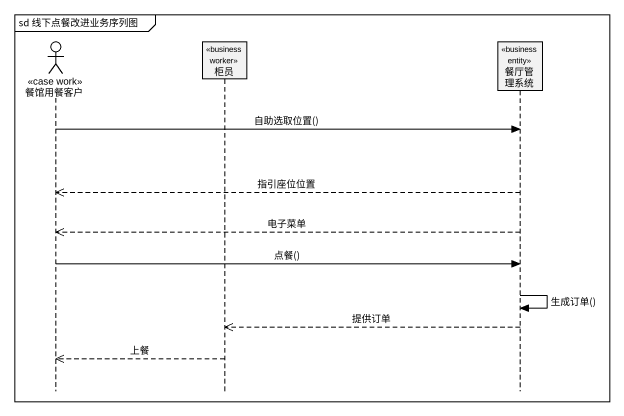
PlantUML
@startuml
mainframe sd 线下点餐改进业务序列图
hide footbox
actor 餐馆用餐客户 <<case work>>
participant 柜员 <<business worker>>
participant 餐厅管理系统 <<business entity>>

餐馆用餐客户 -> 餐厅管理系统 : 自助选取位置()
餐厅管理系统 -->> 餐馆用餐客户 : 指引座位位置
餐厅管理系统 -->> 餐馆用餐客户 : 电子菜单
餐馆用餐客户 -> 餐厅管理系统 : 点餐()
餐厅管理系统 -> 餐厅管理系统 : 生成订单()
餐厅管理系统 -->> 柜员 : 提供订单
柜员 -->> 餐馆用餐客户 : 上餐
@enduml
